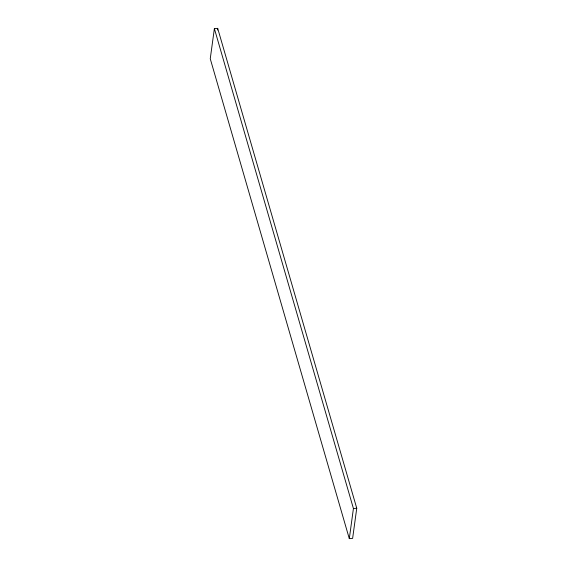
<?xml version="1.0" encoding="UTF-8"?>
<svg xmlns="http://www.w3.org/2000/svg" width="567" height="567" viewBox="0 0 567 567"><rect width="100%" height="100%" fill="white"/><g stroke="black" fill="none" stroke-linecap="round" stroke-linejoin="round"><path stroke-width="0.85" d="M214.376 28.612L210.251 58.748L349.3 538.65L352.624 538.388L356.749 508.252L217.7 28.35L214.376 28.612L353.425 508.514L349.3 538.65M217.466 30.072L217.7 28.35M353.425 508.514L356.749 508.252"/></g></svg>
